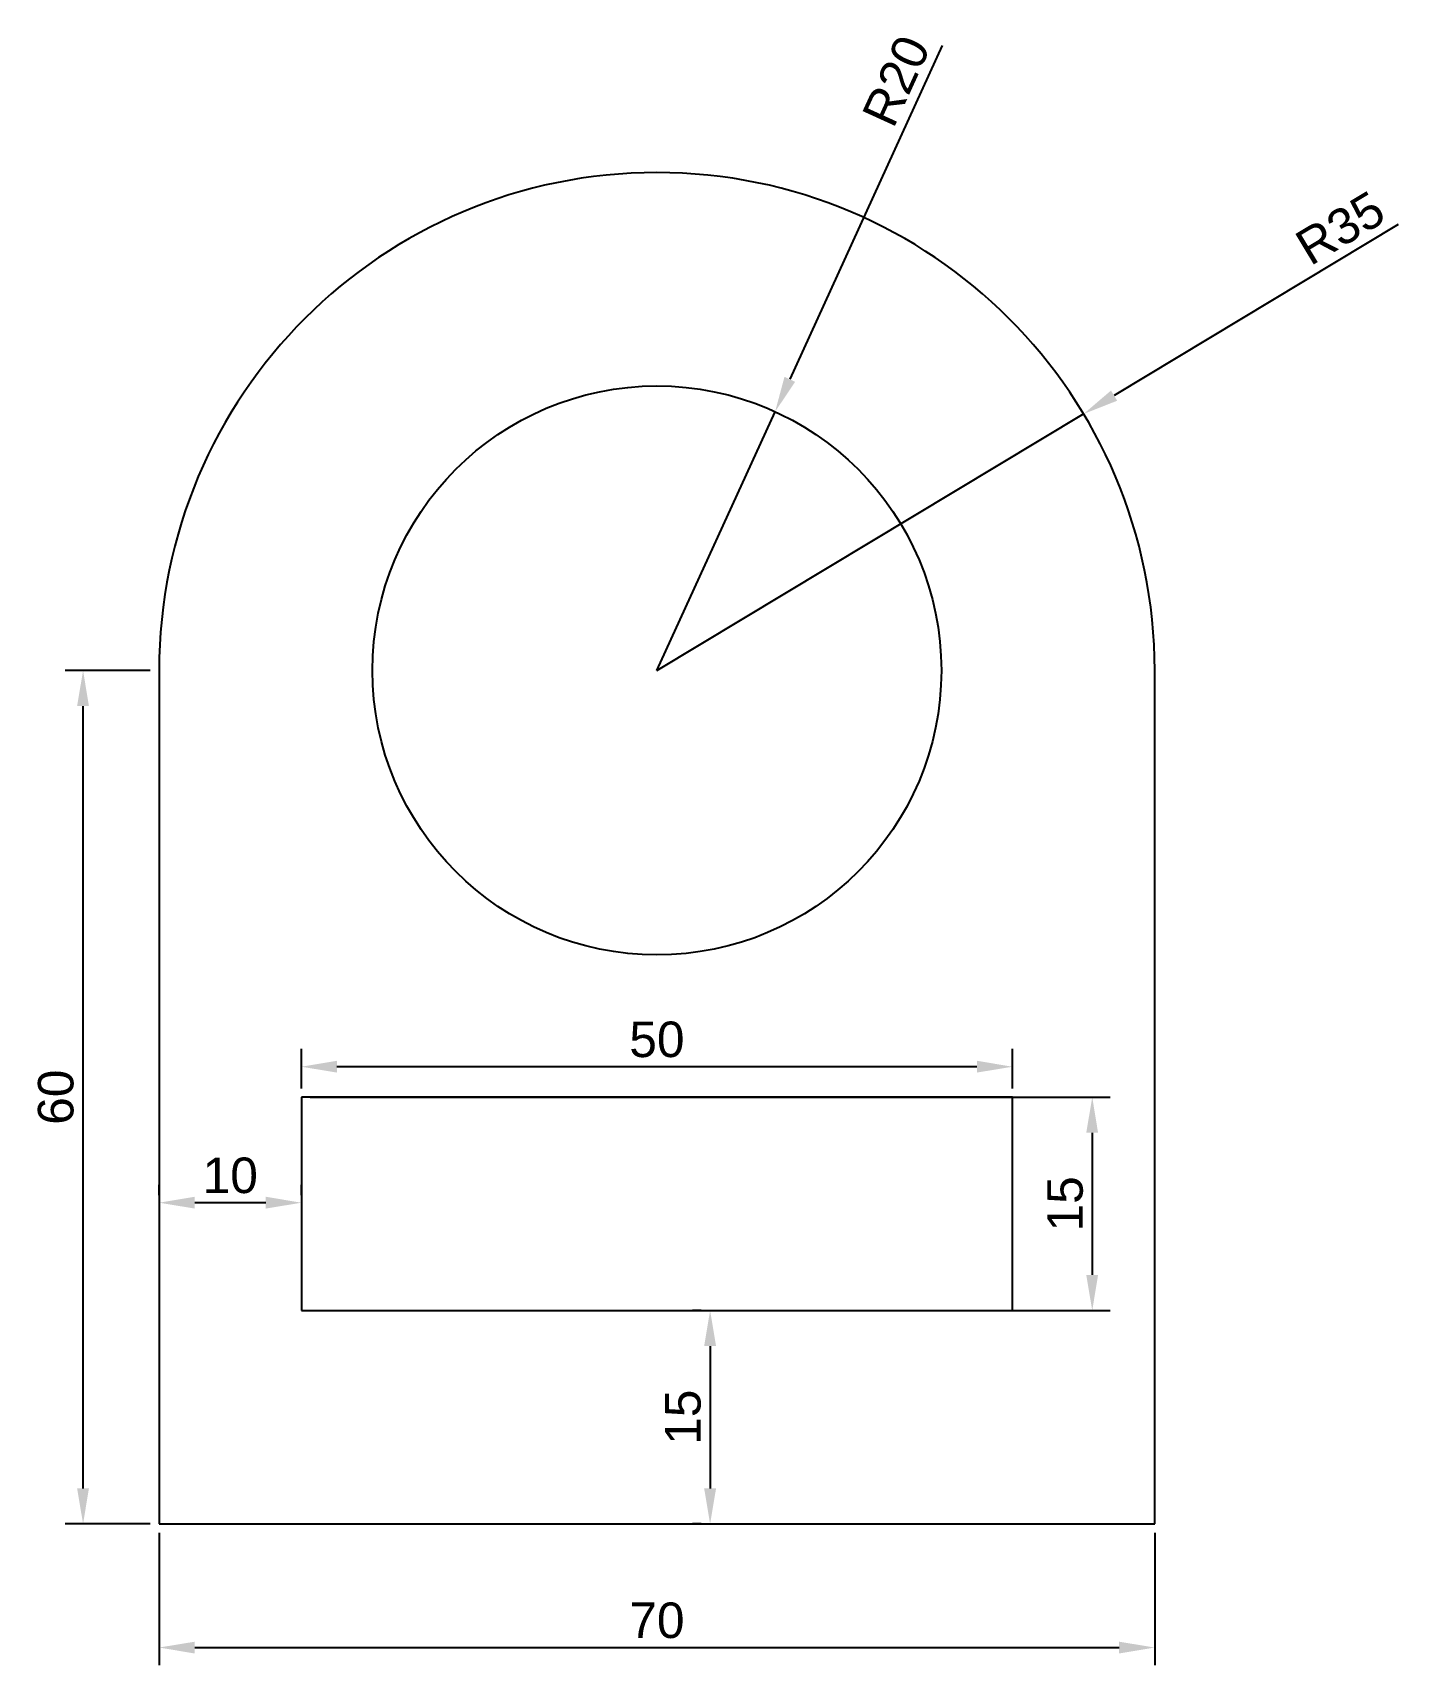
# Model space of a CAD drawing. Header units: millimetres. Extents: x -9 to 87, y -10 to 105.
import ezdxf

# ---------------------------------------------------------------- set-up
doc = ezdxf.new("R2010")
doc.units = ezdxf.units.MM
doc.styles.get("Standard").update_dxf_attribs({"font": 'arial.ttf'})
doc.dimstyles.new('ISO-25', dxfattribs={"dimtxt": 2.5, "dimasz": 2.5, "dimexe": 1.25, "dimexo": 0.625, "dimtad": 1, "dimtxsty": 'Standard', "dimcen": 2.5, "dimadec": 0, "dimazin": 0, "dimtfac": 1, "dimtmove": 0, "dimatfit": 3, "dimfxl": 1, "dimarcsym": 0})

# ---------------------------------------------------------------- blocks, each defined once
blk = doc.blocks.new('*D2')
at = {"color": 0, "lineweight": -2, "transparency": 16777216}
for p, q in [((10, 30.62), (10, 33.39)), ((60, 30.62), (60, 33.39)), ((57.5, 32.14), (12.5, 32.14))]:
    blk.add_line(p, q, dxfattribs=at)
at = {"color": 0, "transparency": 16777216}
for points in [[(12.5, 32.56), (12.5, 31.73), (10, 32.14)], [(57.5, 32.56), (57.5, 31.73), (60, 32.14)]]:
    blk.add_solid(points, dxfattribs=at)
at = {"layer": 'Defpoints', "color": 0, "transparency": 16777216}
for p in [(10, 32.14), (10, 30), (60, 30)]:
    blk.add_point(p, dxfattribs=at)
at = {"color": 0, "transparency": 16777216, "insert": (35, 34.05), "char_height": 2.5, "attachment_point": 5}
blk.add_mtext('50', dxfattribs=at)
blk = doc.blocks.new('*D3')
at = {"color": 0, "lineweight": -2, "transparency": 16777216}
for p, q in [((10.62, 30), (66.86, 30)), ((65.61, 27.5), (65.61, 17.5)), ((10.62, 15), (66.86, 15))]:
    blk.add_line(p, q, dxfattribs=at)
at = {"color": 0, "transparency": 16777216}
for points in [[(65.19, 27.5), (66.02, 27.5), (65.61, 30)], [(65.19, 17.5), (66.02, 17.5), (65.61, 15)]]:
    blk.add_solid(points, dxfattribs=at)
at = {"layer": 'Defpoints', "color": 0, "transparency": 16777216}
for p in [(10, 30), (10, 15), (65.61, 15)]:
    blk.add_point(p, dxfattribs=at)
at = {"color": 0, "transparency": 16777216, "insert": (63.71, 22.5), "char_height": 2.5, "attachment_point": 5, "rotation": 90}
blk.add_mtext('15', dxfattribs=at)
blk = doc.blocks.new('*D4')
at = {"color": 0, "lineweight": -2, "transparency": 16777216}
for p, q in [((0, 23.12), (0, 23.83)), ((10, 23.12), (10, 23.83)), ((7.5, 22.58), (2.5, 22.58))]:
    blk.add_line(p, q, dxfattribs=at)
at = {"color": 0, "transparency": 16777216}
for points in [[(2.5, 23), (2.5, 22.17), (0, 22.58)], [(7.5, 23), (7.5, 22.17), (10, 22.58)]]:
    blk.add_solid(points, dxfattribs=at)
at = {"layer": 'Defpoints', "color": 0, "transparency": 16777216}
for p in [(0, 22.58), (0, 22.5), (10, 22.5)]:
    blk.add_point(p, dxfattribs=at)
at = {"color": 0, "transparency": 16777216, "insert": (5, 24.49), "char_height": 2.5, "attachment_point": 5}
blk.add_mtext('10', dxfattribs=at)
blk = doc.blocks.new('*D5')
at = {"color": 0, "lineweight": -2, "transparency": 16777216}
for p, q in [((38.12, 15), (37.49, 15)), ((38.74, 12.5), (38.74, 2.5)), ((38.12, 0), (37.49, 0))]:
    blk.add_line(p, q, dxfattribs=at)
at = {"color": 0, "transparency": 16777216}
for points in [[(38.32, 12.5), (39.16, 12.5), (38.74, 15)], [(38.32, 2.5), (39.16, 2.5), (38.74, 0)]]:
    blk.add_solid(points, dxfattribs=at)
at = {"layer": 'Defpoints', "color": 0, "transparency": 16777216}
for p in [(38.74, 15), (38.74, 0), (38.74, 0)]:
    blk.add_point(p, dxfattribs=at)
at = {"color": 0, "transparency": 16777216, "insert": (36.84, 7.5), "char_height": 2.5, "attachment_point": 5, "rotation": 90}
blk.add_mtext('15', dxfattribs=at)
blk = doc.blocks.new('*D6')
at = {"color": 0, "lineweight": -2, "transparency": 16777216}
for p, q in [((0, -0.62), (0, -9.94)), ((70, -0.62), (70, -9.94)), ((2.5, -8.69), (67.5, -8.69))]:
    blk.add_line(p, q, dxfattribs=at)
at = {"color": 0, "transparency": 16777216}
for points in [[(2.5, -8.28), (2.5, -9.11), (0, -8.69)], [(67.5, -8.28), (67.5, -9.11), (70, -8.69)]]:
    blk.add_solid(points, dxfattribs=at)
at = {"layer": 'Defpoints', "color": 0, "transparency": 16777216}
for p in [(0, 0), (70, 0), (70, -8.69)]:
    blk.add_point(p, dxfattribs=at)
at = {"color": 0, "transparency": 16777216, "insert": (35, -6.79), "char_height": 2.5, "attachment_point": 5}
blk.add_mtext('70', dxfattribs=at)
blk = doc.blocks.new('*D7')
at = {"color": 0, "lineweight": -2, "transparency": 16777216}
for p, q in [((-0.63, 60), (-6.6, 60)), ((-5.35, 2.5), (-5.35, 57.5)), ((-0.63, 0), (-6.6, 0))]:
    blk.add_line(p, q, dxfattribs=at)
at = {"color": 0, "transparency": 16777216}
for points in [[(-5.77, 57.5), (-4.94, 57.5), (-5.35, 60)], [(-5.77, 2.5), (-4.94, 2.5), (-5.35, 0)]]:
    blk.add_solid(points, dxfattribs=at)
at = {"layer": 'Defpoints', "color": 0, "transparency": 16777216}
for p in [(-5.35, 60), (0, 60), (0, 0)]:
    blk.add_point(p, dxfattribs=at)
at = {"color": 0, "transparency": 16777216, "insert": (-7.26, 30), "char_height": 2.5, "attachment_point": 5, "rotation": 90}
blk.add_mtext('60', dxfattribs=at)
blk = doc.blocks.new('*D8')
at = {"color": 0, "lineweight": -2, "transparency": 16777216}
for p, q in [((55.06, 103.94), (44.35, 80.47)), ((35, 60), (43.31, 78.19))]:
    blk.add_line(p, q, dxfattribs=at)
at = {"color": 0, "transparency": 16777216}
blk.add_solid([(43.97, 80.64), (44.72, 80.29), (43.31, 78.19)], dxfattribs=at)
at = {"layer": 'Defpoints', "color": 0, "transparency": 16777216}
for p in [(43.31, 78.19), (35, 60)]:
    blk.add_point(p, dxfattribs=at)
at = {"color": 0, "transparency": 16777216, "insert": (51.83, 101.45), "char_height": 2.5, "attachment_point": 5, "rotation": 65.459}
blk.add_mtext('R20', dxfattribs=at)
blk = doc.blocks.new('*D9')
at = {"color": 0, "lineweight": -2, "transparency": 16777216}
for p, q in [((87.13, 91.34), (67.14, 79.32)), ((35, 60), (65, 78.03))]:
    blk.add_line(p, q, dxfattribs=at)
at = {"color": 0, "transparency": 16777216}
blk.add_solid([(66.93, 79.68), (67.36, 78.96), (65, 78.03)], dxfattribs=at)
at = {"layer": 'Defpoints', "color": 0, "transparency": 16777216}
for p in [(65, 78.03), (35, 60)]:
    blk.add_point(p, dxfattribs=at)
at = {"color": 0, "transparency": 16777216, "insert": (83.05, 91.1), "char_height": 2.5, "attachment_point": 5, "rotation": 31.0086}
blk.add_mtext('R35', dxfattribs=at)

msp = doc.modelspace()

# ---------------------------------------------------------------- linework, layer by layer
for p, q in [((0, 60), (0, 0)), ((70, 0), (70, 60)), ((60, 30), (10, 30)), ((10, 30), (10, 15)), ((60, 15), (60, 30)), ((10, 15), (60, 15)), ((0, 0), (70, 0))]:
    msp.add_line(p, q)
msp.add_circle((35, 60), 20)
msp.add_arc((35, 60), 35, 0, 180)

# ---------------------------------------------------------------- dimensions: what is measured, and where the dimension line sits
for mpoint, picture, middle in [((43.307, 78.193), '*D8', (53.564, 100.659)), ((64.998, 78.031), '*D9', (84.03, 89.47))]:
    dim = msp.add_radius_dim(center=(35, 60), mpoint=mpoint, dimstyle='ISO-25')
    dim.commit()
    dim.dimension.update_dxf_attribs({"geometry": picture, "text_midpoint": middle, "dimtype": 164})
for base, p1, p2, picture, middle in [((-5.355, 60), (0, 0), (0, 60), '*D7', (-7.256, 30)), ((65.608, 15), (10, 30), (10, 15), '*D3', (63.707, 22.5)), ((38.742, 0), (38.742, 15), (38.742, 0), '*D5', (36.84, 7.5))]:
    dim = msp.add_linear_dim(base=base, p1=p1, p2=p2, angle=90, dimstyle='ISO-25')
    dim.commit()
    dim.dimension.update_dxf_attribs({"geometry": picture, "text_midpoint": middle})
for base, p1, p2, picture, middle in [((10, 32.144), (60, 30), (10, 30), '*D2', (35, 34.046)), ((0, 22.584), (10, 22.5), (0, 22.5), '*D4', (5, 24.486)), ((70, -8.692), (0, 0), (70, 0), '*D6', (35, -6.791))]:
    dim = msp.add_linear_dim(base=base, p1=p1, p2=p2, dimstyle='ISO-25')
    dim.commit()
    dim.dimension.update_dxf_attribs({"geometry": picture, "text_midpoint": middle})

doc.saveas('drawing.dxf')
